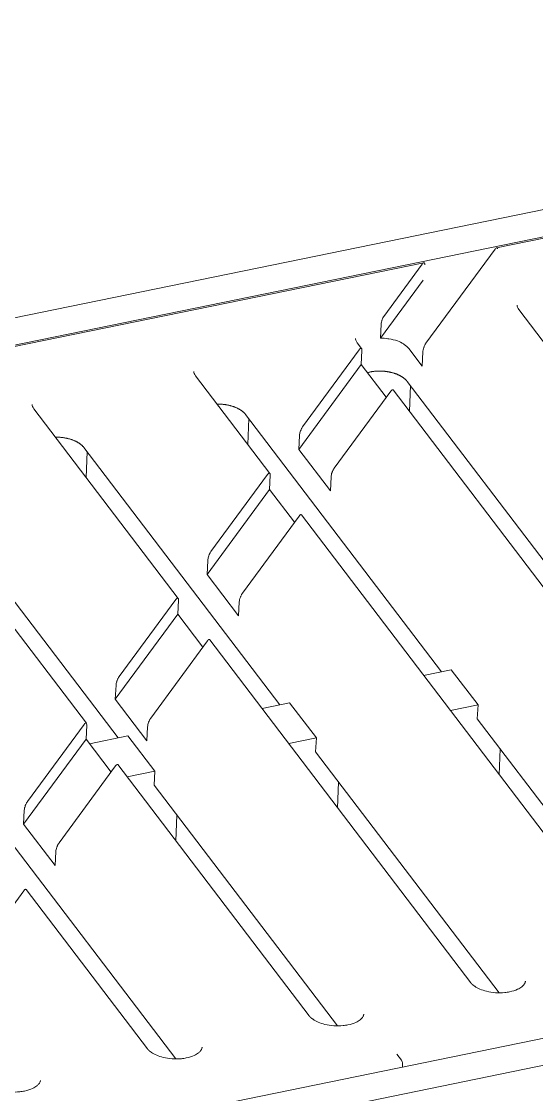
# Model space of a CAD drawing. Header units: millimetres. Extents: x 4267 to 8467, y 166 to 3136.
# Drawn here: x 5360 to 5401.8, y 1992.3 to 2079.5 of the extents above; entities that cross this region are included whole.
import ezdxf

# ---------------------------------------------------------------- set-up
doc = ezdxf.new("R2010")
doc.units = ezdxf.units.MM

msp = doc.modelspace()

# ---------------------------------------------------------------- linework, layer by layer
at = {"linetype": 'Continuous', "lineweight": 5}
for p, q in [((5135.581, 2009.621, 326.374), (5554.128, 2095.268, 326.374)), ((5137.031, 2007.715, 326.374), (5555.578, 2093.362, 326.374)), ((5472.689, 2076.285, 326.374), (5398.57, 2061.118, 326.374)), ((5392.827, 2053.358, 326.374), (5398.438, 2061.001, 326.374)), ((5392.645, 2059.906, 326.374), (5357.509, 2052.716, 326.374)), ((5389.396, 2055.543, 326.374), (5392.513, 2059.789, 326.374)), ((5392.592, 2058.479, 326.374), (5389.135, 2053.77, 326.374)), ((5429.677, 2017.588, 326.374), (5400.371, 2056.095, 326.374)), ((5389.135, 2053.77, 326.374), (5389.192, 2054.911, 326.374)), ((5387.605, 2052.934, 326.374), (5387.244, 2053.408, 326.374)), ((5382.815, 2046.578, 326.374), (5387.411, 2052.839, 326.374)), ((5387.63, 2052.783, 326.374), (5387.573, 2051.642, 326.374)), ((5392.513, 2051.513, 326.374), (5391.432, 2052.934, 326.374)), ((5392.57, 2052.654, 326.374), (5392.513, 2051.513, 326.374)), ((5387.573, 2051.642, 326.374), (5382.501, 2044.733, 326.374)), ((5387.573, 2051.642, 326.374), (5389.606, 2048.97, 326.374)), ((5380.156, 2042.787, 326.374), (5374.116, 2050.722, 326.374)), ((5407.21, 2029.361, 326.374), (5391.298, 2050.268, 326.374)), ((5391.56, 2049.925, 326.374), (5391.488, 2047.832, 326.374)), ((5389.974, 2049.472, 326.374), (5385.378, 2043.211, 326.374)), ((5422.228, 2007.44, 326.374), (5390.165, 2049.569, 326.374)), ((5372.706, 2032.639, 326.374), (5360.989, 2048.036, 326.374)), ((5394.083, 2026.674, 326.374), (5378.171, 2047.582, 326.374)), ((5378.432, 2047.239, 326.374), (5378.36, 2045.145, 326.374)), ((5365.257, 2022.492, 326.374), (5347.861, 2045.35, 326.374)), ((5382.501, 2044.733, 326.374), (5382.558, 2045.874, 326.374)), ((5380.955, 2023.988, 326.374), (5365.043, 2044.896, 326.374)), ((5365.305, 2044.552, 326.374), (5365.233, 2042.459, 326.374)), ((5385.064, 2041.365, 326.374), (5382.501, 2044.733, 326.374)), ((5375.366, 2036.431, 326.374), (5379.962, 2042.692, 326.374)), ((5367.828, 2021.302, 326.374), (5351.916, 2042.21, 326.374)), ((5380.181, 2042.635, 326.374), (5380.124, 2041.494, 326.374)), ((5385.121, 2042.506, 326.374), (5385.064, 2041.365, 326.374)), ((5380.124, 2041.494, 326.374), (5375.052, 2034.585, 326.374)), ((5380.124, 2041.494, 326.374), (5382.157, 2038.823, 326.374)), ((5382.525, 2039.324, 326.374), (5377.929, 2033.063, 326.374)), ((5409.599, 2004.099, 326.374), (5382.716, 2039.422, 326.374)), ((5179.907, 1951.377, 326.374), (5598.455, 2037.024, 326.374)), ((5375.052, 2034.585, 326.374), (5375.109, 2035.726, 326.374)), ((5181.357, 1949.472, 326.374), (5599.905, 2035.119, 326.374)), ((5377.615, 2031.218, 326.374), (5375.052, 2034.585, 326.374)), ((5367.916, 2026.283, 326.374), (5372.513, 2032.544, 326.374)), ((5372.731, 2032.488, 326.374), (5372.674, 2031.347, 326.374)), ((5377.672, 2032.359, 326.374), (5377.615, 2031.218, 326.374)), ((5372.674, 2031.347, 326.374), (5367.602, 2024.438, 326.374)), ((5372.674, 2031.347, 326.374), (5374.707, 2028.675, 326.374)), ((5375.076, 2029.177, 326.374), (5370.479, 2022.916, 326.374)), ((5396.471, 2001.413, 326.374), (5375.267, 2029.275, 326.374)), ((5392.642, 2026.38, 326.374), (5394.882, 2026.838, 326.374)), ((5394.882, 2026.838, 326.374), (5397.056, 2023.98, 326.374)), ((5367.602, 2024.438, 326.374), (5367.66, 2025.579, 326.374)), ((5370.165, 2021.07, 326.374), (5367.602, 2024.438, 326.374)), ((5379.514, 2023.693, 326.374), (5381.754, 2024.152, 326.374)), ((5381.754, 2024.152, 326.374), (5383.929, 2021.294, 326.374)), ((5397.056, 2023.98, 326.374), (5394.817, 2023.522, 326.374)), ((5396.999, 2022.842, 326.374), (5397.056, 2023.98, 326.374)), ((5411.89, 2003.275, 326.374), (5396.999, 2022.842, 326.374)), ((5360.467, 2016.136, 326.374), (5365.063, 2022.397, 326.374)), ((5365.282, 2022.34, 326.374), (5365.225, 2021.199, 326.374)), ((5370.223, 2022.211, 326.374), (5370.165, 2021.07, 326.374)), ((5365.225, 2021.199, 326.374), (5360.153, 2014.29, 326.374)), ((5365.225, 2021.199, 326.374), (5367.258, 2018.528, 326.374)), ((5365.508, 2020.827, 326.374), (5368.626, 2021.465, 326.374)), ((5368.626, 2021.465, 326.374), (5370.801, 2018.608, 326.374)), ((5383.929, 2021.294, 326.374), (5381.689, 2020.836, 326.374)), ((5383.872, 2020.156, 326.374), (5383.929, 2021.294, 326.374)), ((5398.763, 2000.589, 326.374), (5383.872, 2020.156, 326.374)), ((5398.785, 2018.308, 326.374), (5398.857, 2020.401, 326.374)), ((5383.343, 1998.727, 326.374), (5367.818, 2019.127, 326.374)), ((5367.626, 2019.029, 326.374), (5363.03, 2012.768, 326.374)), ((5370.801, 2018.608, 326.374), (5368.562, 2018.15, 326.374)), ((5370.744, 2017.469, 326.374), (5370.801, 2018.608, 326.374)), ((5385.635, 1997.903, 326.374), (5370.744, 2017.469, 326.374)), ((5385.657, 2015.622, 326.374), (5385.729, 2017.715, 326.374)), ((5372.508, 1995.217, 326.374), (5357.617, 2014.783, 326.374)), ((5360.153, 2014.29, 326.374), (5360.21, 2015.432, 326.374)), ((5372.53, 2012.936, 326.374), (5372.602, 2015.029, 326.374)), ((5362.716, 2010.923, 326.374), (5360.153, 2014.29, 326.374)), ((5362.773, 2012.064, 326.374), (5362.716, 2010.923, 326.374)), ((5360.177, 2008.882, 326.374), (5355.581, 2002.621, 326.374)), ((5370.216, 1996.04, 326.374), (5360.368, 2008.979, 326.374)), ((5390.836, 1995.132, 326.374), (5390.474, 1995.608, 326.374)), ((5390.923, 1994.557, 326.374), (5390.93, 1994.845, 326.374))]:
    msp.add_line(p, q, dxfattribs=at)
for points in [[(5391.299, 2050.268), (5391.27, 2050.305, 0.01014), (5391.239, 2050.341, 0.009403), (5391.205, 2050.377, 0.008954), (5391.17, 2050.413, 0.00886), (5391.132, 2050.449, 0.008619), (5391.091, 2050.484, 0.008367), (5391.048, 2050.52, 0.008089), (5391.003, 2050.554, 0.007884), (5390.955, 2050.589, 0.007636), (5390.905, 2050.623, 0.007433), (5390.852, 2050.656, 0.007202), (5390.798, 2050.688, 0.007017), (5390.741, 2050.72, 0.006808), (5390.681, 2050.751, 0.006638), (5390.62, 2050.781, 0.006451), (5390.557, 2050.81, 0.006298), (5390.491, 2050.838, 0.006133), (5390.424, 2050.865, 0.005997), (5390.355, 2050.89, 0.005853), (5390.285, 2050.915, 0.005732), (5390.213, 2050.938, 0.005608), (5390.139, 2050.959, 0.005502), (5390.065, 2050.98, 0.005396), (5389.989, 2050.998, 0.005304), (5389.912, 2051.016, 0.005216), (5389.834, 2051.032, 0.005137), (5389.756, 2051.046, 0.005065), (5389.678, 2051.059, 0.004998), (5389.598, 2051.07, 0.004941), (5389.519, 2051.08, 0.004886), (5389.44, 2051.088, 0.004842), (5389.361, 2051.094, 0.004794), (5389.282, 2051.099, 0.004767), (5389.203, 2051.103, 0.004738), (5389.125, 2051.105, 0.004711), (5389.047, 2051.105, 0.004659), (5388.971, 2051.104, 0.004687), (5388.895, 2051.102, 0.004751), (5388.82, 2051.098, 0.004638), (5388.746, 2051.093, 0.004345), (5388.674, 2051.087, 0.004763), (5388.603, 2051.079, 0.005634), (5388.531, 2051.07, 0.004374), (5388.464, 2051.06, 0.001558), (5388.405, 2051.051, 0.006066), (5388.332, 2051.037, 0.010785), (5388.222, 2051.012, 0.005409), (5388.078, 2050.978, 0.002932)], [(5378.171, 2047.582), (5378.136, 2047.626, 0.012485), (5378.097, 2047.671, 0.011397), (5378.054, 2047.715, 0.010733), (5378.008, 2047.759, 0.010588), (5377.959, 2047.802, 0.010233), (5377.906, 2047.845, 0.009865), (5377.849, 2047.887, 0.009466), (5377.789, 2047.929, 0.009174), (5377.725, 2047.97, 0.008829), (5377.658, 2048.009, 0.008551), (5377.587, 2048.048, 0.008239), (5377.513, 2048.085, 0.007989), (5377.436, 2048.12, 0.007726), (5377.357, 2048.154, 0.007521), (5377.274, 2048.187, 0.007275), (5377.189, 2048.217, 0.007049), (5377.102, 2048.246, 0.006912), (5377.012, 2048.273, 0.006873), (5376.921, 2048.297, 0.006538), (5376.828, 2048.32, 0.006021), (5376.734, 2048.34, 0.006461), (5376.638, 2048.358, 0.007463), (5376.539, 2048.374, 0.005682), (5376.445, 2048.387, 0.002193), (5376.36, 2048.398, 0.007661), (5376.251, 2048.407, 0.012902), (5376.086, 2048.414, 0.006434), (5375.869, 2048.418, 0.003461)], [(5365.043, 2044.896), (5365.008, 2044.94, 0.012485), (5364.969, 2044.984, 0.011397), (5364.927, 2045.028, 0.010733), (5364.881, 2045.072, 0.010588), (5364.831, 2045.116, 0.010233), (5364.778, 2045.159, 0.009865), (5364.721, 2045.201, 0.009466), (5364.661, 2045.243, 0.009174), (5364.597, 2045.283, 0.008829), (5364.53, 2045.323, 0.008551), (5364.46, 2045.361, 0.008239), (5364.386, 2045.398, 0.007989), (5364.309, 2045.434, 0.007726), (5364.229, 2045.468, 0.007521), (5364.146, 2045.501, 0.007275), (5364.062, 2045.531, 0.007049), (5363.974, 2045.56, 0.006912), (5363.885, 2045.587, 0.006873), (5363.793, 2045.611, 0.006538), (5363.7, 2045.634, 0.006021), (5363.607, 2045.654, 0.006461), (5363.51, 2045.672, 0.007463), (5363.411, 2045.687, 0.005682), (5363.318, 2045.701, 0.002193), (5363.232, 2045.712, 0.007661), (5363.124, 2045.72, 0.012902), (5362.958, 2045.727, 0.006434), (5362.742, 2045.732, 0.003461)], [(5396.417, 2001.466), (5396.423, 2001.458, 0.002101), (5396.43, 2001.45, 0.00204), (5396.436, 2001.441, 0.002015), (5396.443, 2001.433, 0.002029), (5396.449, 2001.425, 0.002027), (5396.456, 2001.417, 0.002022), (5396.463, 2001.408, 0.002014), (5396.47, 2001.4, 0.002014), (5396.478, 2001.392, 0.002007), (5396.485, 2001.384, 0.002005), (5396.493, 2001.375, 0.001998), (5396.501, 2001.367, 0.001996), (5396.508, 2001.358, 0.001989), (5396.517, 2001.35, 0.001987), (5396.525, 2001.341, 0.001979), (5396.533, 2001.333, 0.001977), (5396.542, 2001.324, 0.001969), (5396.55, 2001.316, 0.001967), (5396.559, 2001.307, 0.001959), (5396.568, 2001.298, 0.001957), (5396.577, 2001.29, 0.001948), (5396.587, 2001.281, 0.001945), (5396.596, 2001.273, 0.001938), (5396.606, 2001.264, 0.00194), (5396.616, 2001.255, 0.001925), (5396.626, 2001.246, 0.00191), (5396.636, 2001.238, 0.00192), (5396.647, 2001.229, 0.00196), (5396.657, 2001.22, 0.001889), (5396.668, 2001.211, 0.001751), (5396.679, 2001.203, 0.001943), (5396.69, 2001.194, 0.002335), (5396.702, 2001.185, 0.001729), (5396.713, 2001.176, 0.000526), (5396.723, 2001.168, 0.002492), (5396.736, 2001.158, 0.004259), (5396.758, 2001.143, 0.002016), (5396.786, 2001.123, 0.001042)], [(5383.289, 1998.779), (5383.296, 1998.771, 0.002101), (5383.302, 1998.763, 0.002041), (5383.308, 1998.755, 0.002015), (5383.315, 1998.747, 0.002029), (5383.322, 1998.739, 0.002027), (5383.329, 1998.73, 0.002023), (5383.336, 1998.722, 0.002014), (5383.343, 1998.714, 0.002014), (5383.35, 1998.706, 0.002007), (5383.358, 1998.697, 0.002006), (5383.365, 1998.689, 0.001998), (5383.373, 1998.68, 0.001997), (5383.381, 1998.672, 0.001989), (5383.389, 1998.663, 0.001987), (5383.397, 1998.655, 0.001979), (5383.406, 1998.646, 0.001977), (5383.414, 1998.638, 0.001969), (5383.423, 1998.629, 0.001967), (5383.432, 1998.621, 0.001959), (5383.441, 1998.612, 0.001957), (5383.45, 1998.604, 0.001948), (5383.459, 1998.595, 0.001945), (5383.469, 1998.586, 0.001938), (5383.478, 1998.577, 0.00194), (5383.488, 1998.569, 0.001925), (5383.498, 1998.56, 0.00191), (5383.508, 1998.551, 0.00192), (5383.519, 1998.543, 0.00196), (5383.529, 1998.534, 0.00189), (5383.54, 1998.525, 0.001751), (5383.551, 1998.516, 0.001943), (5383.562, 1998.507, 0.002335), (5383.574, 1998.498, 0.001729), (5383.585, 1998.49, 0.000526), (5383.595, 1998.482, 0.002492), (5383.609, 1998.472, 0.004259), (5383.63, 1998.457, 0.002016), (5383.658, 1998.437, 0.001042)], [(5370.162, 1996.093), (5370.168, 1996.085, 0.002112), (5370.174, 1996.077, 0.002052), (5370.181, 1996.069, 0.002026), (5370.188, 1996.061, 0.00204), (5370.194, 1996.053, 0.002038), (5370.201, 1996.044, 0.002033), (5370.208, 1996.036, 0.002025), (5370.215, 1996.028, 0.002024), (5370.223, 1996.019, 0.002017), (5370.23, 1996.011, 0.002015), (5370.238, 1996.003, 0.002008), (5370.245, 1995.994, 0.002006), (5370.253, 1995.986, 0.001998), (5370.261, 1995.977, 0.001996), (5370.27, 1995.969, 0.001988), (5370.278, 1995.96, 0.001986), (5370.286, 1995.952, 0.001977), (5370.295, 1995.943, 0.001975), (5370.304, 1995.935, 0.001967), (5370.313, 1995.926, 0.001965), (5370.322, 1995.917, 0.001955), (5370.332, 1995.909, 0.001952), (5370.341, 1995.9, 0.001945), (5370.351, 1995.891, 0.001946), (5370.361, 1995.883, 0.001931), (5370.371, 1995.874, 0.001915), (5370.381, 1995.865, 0.001925), (5370.391, 1995.856, 0.001965), (5370.402, 1995.847, 0.001894), (5370.413, 1995.839, 0.001755), (5370.424, 1995.83, 0.001947), (5370.435, 1995.821, 0.002338), (5370.446, 1995.812, 0.001732), (5370.458, 1995.803, 0.000528), (5370.468, 1995.796, 0.002495), (5370.481, 1995.786, 0.004262), (5370.503, 1995.77, 0.002017), (5370.531, 1995.75, 0.001043)], [(5390.929, 1994.845), (5390.929, 1994.845, -0.000005), (5390.929, 1994.845, -0.000005), (5390.929, 1994.845, -0.000005), (5390.929, 1994.845, -0.000005), (5390.929, 1994.845, -0.000005), (5390.929, 1994.845, -0.000005), (5390.929, 1994.845, -0.000005), (5390.929, 1994.845, -0.000005), (5390.929, 1994.845, -0.000005), (5390.929, 1994.845, -0.000005), (5390.929, 1994.845, -0.000005), (5390.929, 1994.845, -0.000005), (5390.929, 1994.845, -0.000005), (5390.929, 1994.845, -0.000005), (5390.929, 1994.845, -0.000005), (5390.929, 1994.845, -0.000005), (5390.929, 1994.845, -0.000005), (5390.929, 1994.845, -0.000005), (5390.929, 1994.845, -0.000005), (5390.929, 1994.845, -0.000005), (5390.929, 1994.845, -0.000005), (5390.929, 1994.845, -0.000005), (5390.929, 1994.845, -0.000005), (5390.929, 1994.845, -0.000005), (5390.929, 1994.845, -0.000005), (5390.929, 1994.845, -0.000005), (5390.929, 1994.845, -0.000005), (5390.929, 1994.845, -0.000005), (5390.929, 1994.845, -0.000005), (5390.929, 1994.845, -0.000005), (5390.929, 1994.845, -0.000005), (5390.929, 1994.845, -0.000006), (5390.929, 1994.845, -0.000005), (5390.929, 1994.845, -0.000002), (5390.929, 1994.845, -0.000007), (5390.929, 1994.845, -0.000011), (5390.929, 1994.845, -0.000006), (5390.929, 1994.845, -0.000003)]]:
    msp.add_lwpolyline(points, format="xyb", dxfattribs=at)
for points, knots in [([(5398.438, 2061.001, 326.374), (5398.477, 2061.055, 326.374), (5398.505, 2061.08, 326.374), (5398.524, 2061.094, 326.374), (5398.525, 2061.095, 326.374), (5398.527, 2061.096, 326.374), (5398.53, 2061.098, 326.374), (5398.537, 2061.103, 326.374), (5398.542, 2061.106, 326.374), (5398.553, 2061.112, 326.374), (5398.56, 2061.115, 326.374), (5398.579, 2061.121, 326.374), (5398.59, 2061.121, 326.374), (5398.602, 2061.119, 326.374), (5398.604, 2061.118, 326.374), (5398.609, 2061.116, 326.374), (5398.616, 2061.112, 326.374), (5398.623, 2061.106, 326.374), (5398.634, 2061.093, 326.374), (5398.64, 2061.081, 326.374), (5398.647, 2061.06, 326.374), (5398.649, 2061.052, 326.374), (5398.651, 2061.045, 326.374)], [0, 0, 0, 0, 0.25, 0.25, 0.2578125, 0.2578125, 0.265625, 0.28125, 0.3125, 0.3125, 0.375, 0.375, 0.5, 0.5, 0.53125, 0.53125, 0.5625, 0.625, 0.625, 0.75, 0.75, 0.806056, 0.806056, 0.806056, 0.806056]), ([(5392.732, 2059.739, 326.374), (5392.733, 2059.774, 326.374), (5392.732, 2059.804, 326.374), (5392.725, 2059.838, 326.374), (5392.723, 2059.845, 326.374), (5392.711, 2059.884, 326.374), (5392.695, 2059.902, 326.374), (5392.658, 2059.91, 326.374), (5392.64, 2059.907, 326.374), (5392.613, 2059.891, 326.374), (5392.605, 2059.886, 326.374), (5392.571, 2059.86, 326.374), (5392.543, 2059.83, 326.374), (5392.513, 2059.789, 326.374)], [0, 0, 0, 0, 0.1875, 0.1875, 0.25, 0.25, 0.5, 0.5, 0.6875, 0.6875, 0.75, 0.75, 1, 1, 1, 1]), ([(5389.192, 2054.911, 326.374), (5389.195, 2054.956, 326.374), (5389.202, 2055.009, 326.374), (5389.219, 2055.099, 326.374), (5389.226, 2055.131, 326.374), (5389.239, 2055.18, 326.374), (5389.243, 2055.197, 326.374), (5389.25, 2055.222, 326.374), (5389.254, 2055.234, 326.374), (5389.258, 2055.247, 326.374), (5389.261, 2055.255, 326.374), (5389.263, 2055.261, 326.374), (5389.27, 2055.284, 326.374), (5389.278, 2055.308, 326.374), (5389.299, 2055.362, 326.374), (5389.311, 2055.391, 326.374), (5389.358, 2055.489, 326.374), (5389.382, 2055.523, 326.374), (5389.396, 2055.543, 326.374)], [0, 0, 0, 0, 0.25, 0.25, 0.375, 0.375, 0.4375, 0.4375, 0.46875, 0.484375, 0.484375, 0.5, 0.5, 0.625, 0.625, 0.75, 0.75, 1, 1, 1, 1]), ([(5391.432, 2052.934, 326.374), (5391.339, 2053.056, 326.374), (5391.216, 2053.168, 326.374), (5391.044, 2053.284, 326.374), (5391.023, 2053.298, 326.374), (5390.855, 2053.403, 326.374), (5390.69, 2053.482, 326.374), (5390.293, 2053.627, 326.374), (5390.068, 2053.684, 326.374), (5389.797, 2053.726, 326.374), (5389.77, 2053.73, 326.374), (5389.541, 2053.761, 326.374), (5389.339, 2053.773, 326.374), (5389.135, 2053.77, 326.374)], [0, 0, 0, 0, 0.25, 0.25, 0.28125, 0.28125, 0.5, 0.5, 0.75, 0.75, 0.78125, 0.78125, 1, 1, 1, 1]), ([(5392.827, 2053.358, 326.374), (5392.807, 2053.331, 326.374), (5392.79, 2053.304, 326.374), (5392.767, 2053.266, 326.374), (5392.761, 2053.254, 326.374), (5392.751, 2053.237, 326.374), (5392.747, 2053.229, 326.374), (5392.743, 2053.221, 326.374), (5392.741, 2053.217, 326.374), (5392.739, 2053.214, 326.374), (5392.739, 2053.214, 326.374), (5392.721, 2053.179, 326.374), (5392.705, 2053.146, 326.374), (5392.684, 2053.096, 326.374), (5392.677, 2053.08, 326.374), (5392.668, 2053.056, 326.374), (5392.665, 2053.048, 326.374), (5392.659, 2053.033, 326.374), (5392.657, 2053.026, 326.374), (5392.603, 2052.88, 326.374), (5392.575, 2052.748, 326.374), (5392.57, 2052.654, 326.374)], [0, 0, 0, 0, 0.125, 0.125, 0.1875, 0.1875, 0.21875, 0.234375, 0.242188, 0.242188, 0.25, 0.25, 0.375, 0.375, 0.4375, 0.4375, 0.46875, 0.46875, 0.5, 0.5, 1, 1, 1, 1]), ([(5387.411, 2052.839, 326.374), (5387.431, 2052.866, 326.374), (5387.448, 2052.886, 326.374), (5387.47, 2052.908, 326.374), (5387.476, 2052.914, 326.374), (5387.485, 2052.922, 326.374), (5387.489, 2052.925, 326.374), (5387.493, 2052.929, 326.374), (5387.495, 2052.93, 326.374), (5387.496, 2052.931, 326.374), (5387.496, 2052.931, 326.374), (5387.513, 2052.944, 326.374), (5387.528, 2052.951, 326.374), (5387.547, 2052.957, 326.374), (5387.553, 2052.958, 326.374), (5387.561, 2052.959, 326.374), (5387.564, 2052.959, 326.374), (5387.569, 2052.958, 326.374), (5387.571, 2052.958, 326.374), (5387.616, 2052.946, 326.374), (5387.635, 2052.877, 326.374), (5387.63, 2052.783, 326.374)], [0, 0, 0, 0, 0.125, 0.125, 0.1875, 0.1875, 0.21875, 0.234375, 0.242188, 0.242188, 0.25, 0.25, 0.375, 0.375, 0.4375, 0.4375, 0.46875, 0.46875, 0.5, 0.5, 1, 1, 1, 1]), ([(5390.165, 2049.569, 326.374), (5390.166, 2049.569, 326.374), (5390.165, 2049.57, 326.374), (5390.161, 2049.575, 326.374), (5390.154, 2049.581, 326.374), (5390.147, 2049.586, 326.374), (5390.142, 2049.588, 326.374), (5390.139, 2049.589, 326.374), (5390.127, 2049.592, 326.374), (5390.116, 2049.592, 326.374), (5390.097, 2049.586, 326.374), (5390.09, 2049.583, 326.374), (5390.08, 2049.577, 326.374), (5390.074, 2049.574, 326.374), (5390.067, 2049.569, 326.374), (5390.064, 2049.567, 326.374), (5390.062, 2049.566, 326.374), (5390.061, 2049.565, 326.374), (5390.042, 2049.551, 326.374), (5390.014, 2049.526, 326.374), (5389.974, 2049.472, 326.374)], [0.3658311, 0.3658311, 0.3658311, 0.3658311, 0.375, 0.375, 0.4375, 0.46875, 0.46875, 0.5, 0.5, 0.625, 0.625, 0.6875, 0.6875, 0.71875, 0.734375, 0.7421875, 0.7421875, 0.75, 0.75, 1, 1, 1, 1]), ([(5382.558, 2045.874, 326.374), (5382.561, 2045.922, 326.374), (5382.568, 2045.977, 326.374), (5382.585, 2046.052, 326.374), (5382.589, 2046.07, 326.374), (5382.607, 2046.136, 326.374), (5382.623, 2046.186, 326.374), (5382.666, 2046.306, 326.374), (5382.695, 2046.372, 326.374), (5382.734, 2046.447, 326.374), (5382.741, 2046.46, 326.374), (5382.77, 2046.512, 326.374), (5382.792, 2046.547, 326.374), (5382.815, 2046.578, 326.374)], [0, 0, 0, 0, 0.25, 0.25, 0.3125, 0.3125, 0.5, 0.5, 0.75, 0.75, 0.8125, 0.8125, 1, 1, 1, 1]), ([(5379.962, 2042.692, 326.374), (5379.982, 2042.719, 326.374), (5379.999, 2042.738, 326.374), (5380.021, 2042.761, 326.374), (5380.027, 2042.767, 326.374), (5380.036, 2042.774, 326.374), (5380.04, 2042.778, 326.374), (5380.044, 2042.781, 326.374), (5380.046, 2042.783, 326.374), (5380.047, 2042.784, 326.374), (5380.047, 2042.784, 326.374), (5380.064, 2042.797, 326.374), (5380.079, 2042.804, 326.374), (5380.098, 2042.81, 326.374), (5380.104, 2042.811, 326.374), (5380.112, 2042.811, 326.374), (5380.115, 2042.811, 326.374), (5380.12, 2042.81, 326.374), (5380.122, 2042.81, 326.374), (5380.167, 2042.798, 326.374), (5380.185, 2042.729, 326.374), (5380.181, 2042.636, 326.374)], [0, 0, 0, 0, 0.125, 0.125, 0.1875, 0.1875, 0.21875, 0.234375, 0.242188, 0.242188, 0.25, 0.25, 0.375, 0.375, 0.4375, 0.4375, 0.46875, 0.46875, 0.5, 0.5, 1, 1, 1, 1]), ([(5385.378, 2043.21, 326.374), (5385.358, 2043.183, 326.374), (5385.34, 2043.156, 326.374), (5385.318, 2043.118, 326.374), (5385.311, 2043.107, 326.374), (5385.302, 2043.09, 326.374), (5385.298, 2043.082, 326.374), (5385.293, 2043.073, 326.374), (5385.291, 2043.069, 326.374), (5385.29, 2043.067, 326.374), (5385.29, 2043.067, 326.374), (5385.272, 2043.032, 326.374), (5385.256, 2042.998, 326.374), (5385.235, 2042.949, 326.374), (5385.228, 2042.933, 326.374), (5385.219, 2042.909, 326.374), (5385.216, 2042.901, 326.374), (5385.21, 2042.885, 326.374), (5385.207, 2042.879, 326.374), (5385.154, 2042.733, 326.374), (5385.126, 2042.601, 326.374), (5385.121, 2042.506, 326.374)], [0, 0, 0, 0, 0.125, 0.125, 0.1875, 0.1875, 0.21875, 0.234375, 0.242188, 0.242188, 0.25, 0.25, 0.375, 0.375, 0.4375, 0.4375, 0.46875, 0.46875, 0.5, 0.5, 1, 1, 1, 1]), ([(5382.716, 2039.422, 326.374), (5382.716, 2039.422, 326.374), (5382.716, 2039.423, 326.374), (5382.711, 2039.428, 326.374), (5382.705, 2039.434, 326.374), (5382.698, 2039.438, 326.374), (5382.693, 2039.44, 326.374), (5382.69, 2039.441, 326.374), (5382.678, 2039.444, 326.374), (5382.667, 2039.444, 326.374), (5382.648, 2039.438, 326.374), (5382.641, 2039.435, 326.374), (5382.63, 2039.43, 326.374), (5382.625, 2039.426, 326.374), (5382.618, 2039.422, 326.374), (5382.615, 2039.42, 326.374), (5382.613, 2039.418, 326.374), (5382.612, 2039.417, 326.374), (5382.593, 2039.403, 326.374), (5382.565, 2039.378, 326.374), (5382.525, 2039.324, 326.374)], [0.3658312, 0.3658312, 0.3658312, 0.3658312, 0.375, 0.375, 0.4375, 0.46875, 0.46875, 0.5, 0.5, 0.625, 0.625, 0.6875, 0.6875, 0.71875, 0.734375, 0.7421875, 0.7421875, 0.75, 0.75, 1, 1, 1, 1]), ([(5375.109, 2035.726, 326.374), (5375.111, 2035.775, 326.374), (5375.119, 2035.829, 326.374), (5375.136, 2035.904, 326.374), (5375.14, 2035.922, 326.374), (5375.157, 2035.988, 326.374), (5375.173, 2036.039, 326.374), (5375.217, 2036.159, 326.374), (5375.245, 2036.224, 326.374), (5375.285, 2036.3, 326.374), (5375.291, 2036.312, 326.374), (5375.321, 2036.365, 326.374), (5375.343, 2036.4, 326.374), (5375.366, 2036.431, 326.374)], [0, 0, 0, 0, 0.25, 0.25, 0.3125, 0.3125, 0.5, 0.5, 0.75, 0.75, 0.8125, 0.8125, 1, 1, 1, 1]), ([(5377.929, 2033.063, 326.374), (5377.909, 2033.036, 326.374), (5377.891, 2033.009, 326.374), (5377.869, 2032.971, 326.374), (5377.862, 2032.959, 326.374), (5377.853, 2032.942, 326.374), (5377.849, 2032.934, 326.374), (5377.844, 2032.925, 326.374), (5377.842, 2032.922, 326.374), (5377.841, 2032.919, 326.374), (5377.841, 2032.919, 326.374), (5377.823, 2032.884, 326.374), (5377.807, 2032.851, 326.374), (5377.786, 2032.801, 326.374), (5377.779, 2032.785, 326.374), (5377.769, 2032.761, 326.374), (5377.766, 2032.754, 326.374), (5377.76, 2032.738, 326.374), (5377.758, 2032.731, 326.374), (5377.705, 2032.585, 326.374), (5377.676, 2032.453, 326.374), (5377.672, 2032.359, 326.374)], [0, 0, 0, 0, 0.125, 0.125, 0.1875, 0.1875, 0.21875, 0.234375, 0.242188, 0.242188, 0.25, 0.25, 0.375, 0.375, 0.4375, 0.4375, 0.46875, 0.46875, 0.5, 0.5, 1, 1, 1, 1]), ([(5372.513, 2032.544, 326.374), (5372.533, 2032.571, 326.374), (5372.55, 2032.591, 326.374), (5372.571, 2032.613, 326.374), (5372.578, 2032.619, 326.374), (5372.586, 2032.627, 326.374), (5372.59, 2032.63, 326.374), (5372.595, 2032.634, 326.374), (5372.597, 2032.635, 326.374), (5372.598, 2032.636, 326.374), (5372.598, 2032.636, 326.374), (5372.615, 2032.649, 326.374), (5372.629, 2032.656, 326.374), (5372.649, 2032.662, 326.374), (5372.654, 2032.663, 326.374), (5372.663, 2032.664, 326.374), (5372.665, 2032.664, 326.374), (5372.67, 2032.663, 326.374), (5372.673, 2032.663, 326.374), (5372.718, 2032.651, 326.374), (5372.736, 2032.582, 326.374), (5372.731, 2032.488, 326.374)], [0, 0, 0, 0, 0.125, 0.125, 0.1875, 0.1875, 0.21875, 0.234375, 0.242188, 0.242188, 0.25, 0.25, 0.375, 0.375, 0.4375, 0.4375, 0.46875, 0.46875, 0.5, 0.5, 1, 1, 1, 1]), ([(5375.267, 2029.275, 326.374), (5375.267, 2029.274, 326.374), (5375.266, 2029.275, 326.374), (5375.262, 2029.281, 326.374), (5375.256, 2029.286, 326.374), (5375.248, 2029.29, 326.374), (5375.243, 2029.293, 326.374), (5375.24, 2029.294, 326.374), (5375.229, 2029.297, 326.374), (5375.218, 2029.297, 326.374), (5375.199, 2029.291, 326.374), (5375.192, 2029.288, 326.374), (5375.181, 2029.282, 326.374), (5375.176, 2029.279, 326.374), (5375.169, 2029.274, 326.374), (5375.166, 2029.272, 326.374), (5375.164, 2029.271, 326.374), (5375.162, 2029.27, 326.374), (5375.144, 2029.256, 326.374), (5375.115, 2029.231, 326.374), (5375.076, 2029.177, 326.374)], [0.3658317, 0.3658317, 0.3658317, 0.3658317, 0.375, 0.375, 0.4375, 0.46875, 0.46875, 0.5, 0.5, 0.625, 0.625, 0.6875, 0.6875, 0.71875, 0.734375, 0.7421875, 0.7421875, 0.75, 0.75, 1, 1, 1, 1]), ([(5367.66, 2025.579, 326.374), (5367.662, 2025.626, 326.374), (5367.67, 2025.682, 326.374), (5367.691, 2025.775, 326.374), (5367.699, 2025.808, 326.374), (5367.714, 2025.858, 326.374), (5367.722, 2025.883, 326.374), (5367.731, 2025.909, 326.374), (5367.736, 2025.926, 326.374), (5367.74, 2025.935, 326.374), (5367.754, 2025.973, 326.374), (5367.766, 2026.005, 326.374), (5367.788, 2026.054, 326.374), (5367.795, 2026.071, 326.374), (5367.807, 2026.096, 326.374), (5367.813, 2026.108, 326.374), (5367.82, 2026.123, 326.374), (5367.823, 2026.129, 326.374), (5367.825, 2026.133, 326.374), (5367.827, 2026.136, 326.374), (5367.847, 2026.174, 326.374), (5367.877, 2026.229, 326.374), (5367.916, 2026.283, 326.374)], [0, 0, 0, 0, 0.25, 0.25, 0.375, 0.375, 0.4375, 0.46875, 0.46875, 0.5, 0.5, 0.625, 0.625, 0.6875, 0.6875, 0.71875, 0.734375, 0.742188, 0.742188, 0.75, 0.75, 1, 1, 1, 1]), ([(5370.479, 2022.916, 326.374), (5370.459, 2022.889, 326.374), (5370.442, 2022.861, 326.374), (5370.42, 2022.823, 326.374), (5370.413, 2022.812, 326.374), (5370.404, 2022.795, 326.374), (5370.399, 2022.787, 326.374), (5370.395, 2022.778, 326.374), (5370.393, 2022.774, 326.374), (5370.392, 2022.772, 326.374), (5370.391, 2022.772, 326.374), (5370.373, 2022.737, 326.374), (5370.358, 2022.703, 326.374), (5370.336, 2022.654, 326.374), (5370.33, 2022.638, 326.374), (5370.32, 2022.614, 326.374), (5370.317, 2022.606, 326.374), (5370.311, 2022.59, 326.374), (5370.309, 2022.584, 326.374), (5370.255, 2022.438, 326.374), (5370.227, 2022.305, 326.374), (5370.222, 2022.211, 326.374)], [0, 0, 0, 0, 0.125, 0.125, 0.1875, 0.1875, 0.21875, 0.234375, 0.242188, 0.242188, 0.25, 0.25, 0.375, 0.375, 0.4375, 0.4375, 0.46875, 0.46875, 0.5, 0.5, 1, 1, 1, 1]), ([(5365.064, 2022.397, 326.374), (5365.083, 2022.424, 326.374), (5365.101, 2022.444, 326.374), (5365.122, 2022.465, 326.374), (5365.129, 2022.472, 326.374), (5365.137, 2022.479, 326.374), (5365.141, 2022.483, 326.374), (5365.146, 2022.486, 326.374), (5365.147, 2022.488, 326.374), (5365.149, 2022.489, 326.374), (5365.149, 2022.489, 326.374), (5365.166, 2022.501, 326.374), (5365.18, 2022.509, 326.374), (5365.199, 2022.515, 326.374), (5365.205, 2022.516, 326.374), (5365.213, 2022.516, 326.374), (5365.216, 2022.516, 326.374), (5365.221, 2022.516, 326.374), (5365.223, 2022.515, 326.374), (5365.269, 2022.503, 326.374), (5365.287, 2022.435, 326.374), (5365.282, 2022.34, 326.374)], [0, 0, 0, 0, 0.125, 0.125, 0.1875, 0.1875, 0.21875, 0.234375, 0.242188, 0.242188, 0.25, 0.25, 0.375, 0.375, 0.4375, 0.4375, 0.46875, 0.46875, 0.5, 0.5, 1, 1, 1, 1]), ([(5367.818, 2019.127, 326.374), (5367.818, 2019.127, 326.374), (5367.817, 2019.128, 326.374), (5367.813, 2019.133, 326.374), (5367.806, 2019.139, 326.374), (5367.799, 2019.143, 326.374), (5367.794, 2019.145, 326.374), (5367.791, 2019.146, 326.374), (5367.779, 2019.149, 326.374), (5367.769, 2019.149, 326.374), (5367.749, 2019.143, 326.374), (5367.743, 2019.141, 326.374), (5367.732, 2019.135, 326.374), (5367.726, 2019.131, 326.374), (5367.719, 2019.127, 326.374), (5367.717, 2019.125, 326.374), (5367.715, 2019.123, 326.374), (5367.713, 2019.122, 326.374), (5367.695, 2019.108, 326.374), (5367.666, 2019.084, 326.374), (5367.626, 2019.029, 326.374)], [0.3658305, 0.3658305, 0.3658305, 0.3658305, 0.375, 0.375, 0.4375, 0.46875, 0.46875, 0.5, 0.5, 0.625, 0.625, 0.6875, 0.6875, 0.71875, 0.734375, 0.7421875, 0.7421875, 0.75, 0.75, 1, 1, 1, 1]), ([(5360.21, 2015.432, 326.374), (5360.213, 2015.48, 326.374), (5360.221, 2015.534, 326.374), (5360.237, 2015.609, 326.374), (5360.242, 2015.627, 326.374), (5360.259, 2015.693, 326.374), (5360.275, 2015.744, 326.374), (5360.318, 2015.864, 326.374), (5360.347, 2015.929, 326.374), (5360.386, 2016.005, 326.374), (5360.393, 2016.017, 326.374), (5360.422, 2016.07, 326.374), (5360.445, 2016.105, 326.374), (5360.467, 2016.136, 326.374)], [0, 0, 0, 0, 0.25, 0.25, 0.3125, 0.3125, 0.5, 0.5, 0.75, 0.75, 0.8125, 0.8125, 1, 1, 1, 1]), ([(5363.03, 2012.768, 326.374), (5363.01, 2012.741, 326.374), (5362.993, 2012.714, 326.374), (5362.97, 2012.676, 326.374), (5362.964, 2012.664, 326.374), (5362.954, 2012.647, 326.374), (5362.95, 2012.639, 326.374), (5362.945, 2012.631, 326.374), (5362.944, 2012.627, 326.374), (5362.942, 2012.625, 326.374), (5362.942, 2012.624, 326.374), (5362.924, 2012.589, 326.374), (5362.908, 2012.556, 326.374), (5362.887, 2012.506, 326.374), (5362.88, 2012.49, 326.374), (5362.871, 2012.466, 326.374), (5362.868, 2012.459, 326.374), (5362.862, 2012.443, 326.374), (5362.859, 2012.436, 326.374), (5362.806, 2012.29, 326.374), (5362.778, 2012.158, 326.374), (5362.773, 2012.064, 326.374)], [0, 0, 0, 0, 0.125, 0.125, 0.1875, 0.1875, 0.21875, 0.234375, 0.242188, 0.242188, 0.25, 0.25, 0.375, 0.375, 0.4375, 0.4375, 0.46875, 0.46875, 0.5, 0.5, 1, 1, 1, 1]), ([(5360.369, 2008.979, 326.374), (5360.368, 2008.979, 326.374), (5360.368, 2008.98, 326.374), (5360.363, 2008.986, 326.374), (5360.357, 2008.991, 326.374), (5360.35, 2008.996, 326.374), (5360.345, 2008.998, 326.374), (5360.342, 2008.999, 326.374), (5360.33, 2009.002, 326.374), (5360.319, 2009.002, 326.374), (5360.3, 2008.996, 326.374), (5360.293, 2008.993, 326.374), (5360.283, 2008.987, 326.374), (5360.277, 2008.984, 326.374), (5360.27, 2008.979, 326.374), (5360.267, 2008.977, 326.374), (5360.265, 2008.976, 326.374), (5360.264, 2008.975, 326.374), (5360.245, 2008.961, 326.374), (5360.217, 2008.936, 326.374), (5360.177, 2008.882, 326.374)], [0.3658306, 0.3658306, 0.3658306, 0.3658306, 0.375, 0.375, 0.4375, 0.46875, 0.46875, 0.5, 0.5, 0.625, 0.625, 0.6875, 0.6875, 0.71875, 0.734375, 0.7421875, 0.7421875, 0.75, 0.75, 1, 1, 1, 1]), ([(5399.618, 2000.67, 326.374), (5399.49, 2000.644, 326.374), (5398.887, 2000.552, 326.374), (5397.776, 2000.627, 326.374), (5397.029, 2000.958, 326.374), (5396.786, 2001.123, 326.374)], [0.4156782, 0.4156782, 0.4156782, 0.4156782, 0.4793235, 0.7064299, 0.8936242, 0.8936242, 0.8936242, 0.8936242]), ([(5400.903, 2001.536, 326.374), (5400.903, 2001.536, 326.374), (5400.903, 2001.534, 326.374), (5400.902, 2001.531, 326.374), (5400.902, 2001.527, 326.374), (5400.902, 2001.522, 326.374), (5400.901, 2001.513, 326.374), (5400.899, 2001.501, 326.374), (5400.895, 2001.474, 326.374), (5400.888, 2001.445, 326.374), (5400.87, 2001.393, 326.374), (5400.84, 2001.331, 326.374), (5400.761, 2001.219, 326.374), (5400.605, 2001.065, 326.374), (5400.241, 2000.842, 326.374), (5399.86, 2000.72, 326.374), (5399.618, 2000.67, 326.374)], [0, 0, 0, 0, 0.0014058, 0.002815, 0.0045808, 0.0081288, 0.009911, 0.0188933, 0.0280127, 0.0512958, 0.0632609, 0.1061413, 0.138156, 0.2060903, 0.2933814, 0.4156782, 0.4156782, 0.4156782, 0.4156782]), ([(5386.49, 1997.983, 326.374), (5386.363, 1997.957, 326.374), (5385.76, 1997.865, 326.374), (5384.648, 1997.941, 326.374), (5383.901, 1998.271, 326.374), (5383.658, 1998.437, 326.374)], [0.4156782, 0.4156782, 0.4156782, 0.4156782, 0.4793235, 0.7064299, 0.8936242, 0.8936242, 0.8936242, 0.8936242]), ([(5387.775, 1998.85, 326.374), (5387.775, 1998.849, 326.374), (5387.775, 1998.848, 326.374), (5387.775, 1998.845, 326.374), (5387.775, 1998.84, 326.374), (5387.774, 1998.836, 326.374), (5387.773, 1998.827, 326.374), (5387.772, 1998.814, 326.374), (5387.767, 1998.788, 326.374), (5387.76, 1998.759, 326.374), (5387.742, 1998.706, 326.374), (5387.712, 1998.644, 326.374), (5387.634, 1998.533, 326.374), (5387.477, 1998.379, 326.374), (5387.113, 1998.156, 326.374), (5386.732, 1998.033, 326.374), (5386.49, 1997.983, 326.374)], [0, 0, 0, 0, 0.0014058, 0.002815, 0.0045808, 0.0081288, 0.009911, 0.0188933, 0.0280127, 0.0512958, 0.0632609, 0.1061413, 0.138156, 0.2060903, 0.2933814, 0.4156782, 0.4156782, 0.4156782, 0.4156782]), ([(5373.363, 1995.297, 326.374), (5373.235, 1995.271, 326.374), (5372.632, 1995.179, 326.374), (5371.521, 1995.254, 326.374), (5370.774, 1995.585, 326.374), (5370.531, 1995.75, 326.374)], [0.4156782, 0.4156782, 0.4156782, 0.4156782, 0.4793235, 0.7064299, 0.8936242, 0.8936242, 0.8936242, 0.8936242]), ([(5374.647, 1996.164, 326.374), (5374.647, 1996.163, 326.374), (5374.647, 1996.161, 326.374), (5374.647, 1996.158, 326.374), (5374.647, 1996.154, 326.374), (5374.647, 1996.15, 326.374), (5374.646, 1996.141, 326.374), (5374.644, 1996.128, 326.374), (5374.64, 1996.102, 326.374), (5374.632, 1996.073, 326.374), (5374.614, 1996.02, 326.374), (5374.584, 1995.958, 326.374), (5374.506, 1995.847, 326.374), (5374.35, 1995.692, 326.374), (5373.985, 1995.469, 326.374), (5373.605, 1995.347, 326.374), (5373.363, 1995.297, 326.374)], [0, 0, 0, 0, 0.0014058, 0.002815, 0.0045808, 0.0081288, 0.009911, 0.0188933, 0.0280127, 0.0512958, 0.0632609, 0.1061413, 0.138156, 0.2060903, 0.2933814, 0.4156782, 0.4156782, 0.4156782, 0.4156782]), ([(5360.235, 1992.611, 326.374), (5360.108, 1992.585, 326.374), (5359.504, 1992.493, 326.374), (5358.393, 1992.568, 326.374), (5357.646, 1992.899, 326.374), (5357.403, 1993.064, 326.374)], [0.4156782, 0.4156782, 0.4156782, 0.4156782, 0.4793235, 0.7064299, 0.8936242, 0.8936242, 0.8936242, 0.8936242]), ([(5361.52, 1993.478, 326.374), (5361.52, 1993.477, 326.374), (5361.52, 1993.475, 326.374), (5361.52, 1993.472, 326.374), (5361.519, 1993.468, 326.374), (5361.519, 1993.463, 326.374), (5361.518, 1993.454, 326.374), (5361.517, 1993.442, 326.374), (5361.512, 1993.415, 326.374), (5361.505, 1993.386, 326.374), (5361.487, 1993.334, 326.374), (5361.457, 1993.272, 326.374), (5361.378, 1993.16, 326.374), (5361.222, 1993.006, 326.374), (5360.858, 1992.783, 326.374), (5360.477, 1992.661, 326.374), (5360.235, 1992.611, 326.374)], [0, 0, 0, 0, 0.0014058, 0.002815, 0.0045808, 0.0081288, 0.009911, 0.0188933, 0.0280127, 0.0512958, 0.0632609, 0.1061413, 0.138156, 0.2060903, 0.2933814, 0.4156782, 0.4156782, 0.4156782, 0.4156782])]:
    msp.add_open_spline(points, degree=3, knots=knots, dxfattribs=at)
for points in [[(5400.371, 2056.095, 326.374), (5400.265, 2056.236, 326.374), (5400.236, 2056.349, 326.374), (5400.24, 2056.447, 326.374)], [(5387.244, 2053.408, 326.374), (5387.138, 2053.55, 326.374), (5387.108, 2053.663, 326.374), (5387.112, 2053.76, 326.374)], [(5374.116, 2050.722, 326.374), (5374.01, 2050.863, 326.374), (5373.98, 2050.977, 326.374), (5373.985, 2051.074, 326.374)], [(5360.988, 2048.036, 326.374), (5360.882, 2048.177, 326.374), (5360.853, 2048.291, 326.374), (5360.857, 2048.388, 326.374)], [(5390.93, 1994.845, 326.374), (5390.932, 1994.948, 326.374), (5390.899, 1995.05, 326.374), (5390.836, 1995.132, 326.374)]]:
    msp.add_open_spline(points, degree=3, dxfattribs=at)

doc.saveas('drawing.dxf')
